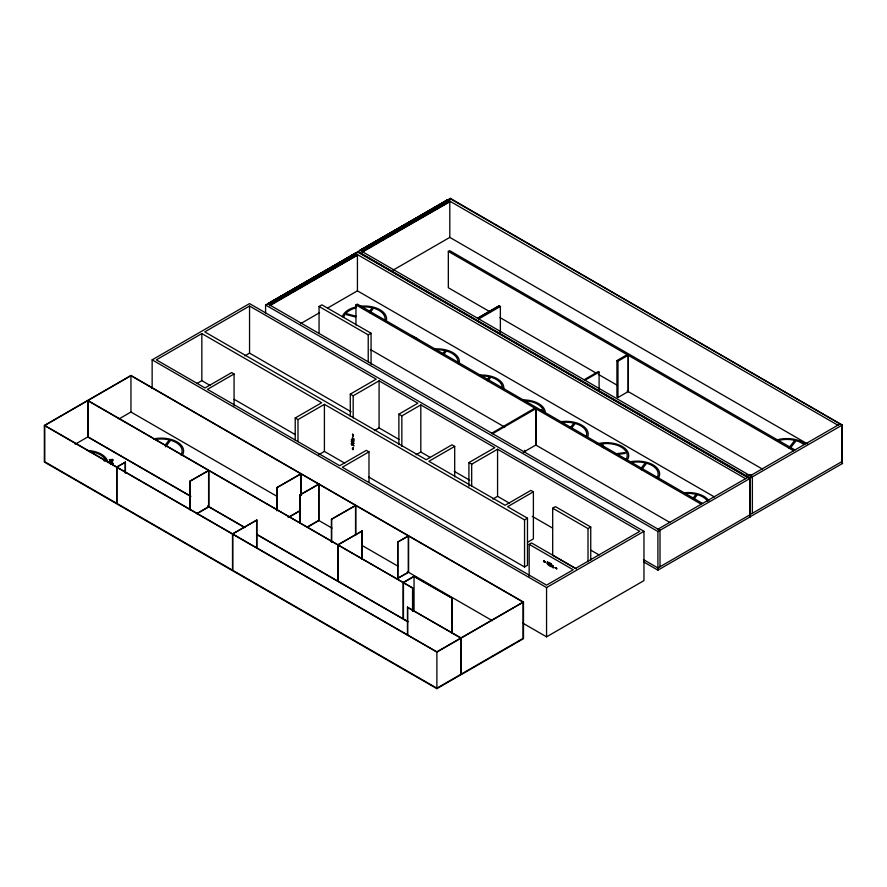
<?xml version="1.0" encoding="UTF-8"?>
<svg xmlns="http://www.w3.org/2000/svg" width="887" height="887" viewBox="0 0 887 887"><rect width="100%" height="100%" fill="white"/><g stroke="black" fill="none" stroke-linecap="round" stroke-linejoin="round"><path stroke-width="1.33" d="M535.914 445.097L535.914 408.785M628.295 391.644L628.295 355.332M164.882 445.507L168.752 440.595L170.104 440.95L165.448 446.837M369.38 311.426L371.697 308.476L373.05 308.831L369.957 312.767M442.214 354.268L444.542 351.33L445.884 351.684L443.567 354.623M486.619 380.445L488.948 377.496L490.3 377.851L487.972 380.8M570.241 427.734L573.346 423.809L574.687 424.163L571.594 428.088M640.891 468.502L644.76 463.591L646.113 463.945L641.456 469.833M693.213 497.951L695.53 495.001L696.883 495.367L693.789 499.292M788.831 447.902L794.253 441.027L795.606 441.382L790.184 448.257M749.958 516.999L749.748 478.426L749.748 514.926L749.748 478.603L357.949 251.797L269.781 305.006L269.781 305.738L357.428 255.134L269.781 305.006L357.428 254.403L357.428 290.847L714.412 496.942M269.781 305.195L355.332 253.383L745.557 478.67M362.151 251.742L447.702 199.741L449.798 201.682L362.151 252.285L362.151 251.553L449.798 200.95L449.798 237.394L807.979 444.187M152.143 388.595L152.143 359.845L249.546 303.609L643.962 531.324L643.962 580.619L546.558 636.844L522.587 623.007M295.216 440.152L295.216 417.988L321.637 402.742L201.837 333.579L156.334 359.845L205.03 387.952L231.651 372.584L234.068 373.97L234.068 405.825M350.298 416.269L350.298 394.105L376.199 379.159L249.546 306.037L204.775 331.882L426.181 459.71L451.971 444.819L454.698 446.394L454.698 476.862M44.35 425.472L130.954 375.467L523.485 602.096L523.485 638.651L436.881 688.656L44.35 462.027L44.35 425.472L436.881 652.089L523.485 602.096M44.771 425.472L116.696 466.994L116.696 503.306L44.771 461.783L44.771 425.472L87.758 400.647L208.611 470.42L208.611 506.743L196.814 513.551M190.783 496.21L87.968 436.847L87.968 400.525L130.954 375.711L300.837 473.802L300.837 495.323M447.702 199.741L357.96 251.553L750.28 478.06L842.129 425.15L842.129 461.473L842.129 424.973L842.34 463.546M265.579 313.1L265.579 305.006L355.332 253.194M750.28 475.754L840.033 423.942L450.33 198.344L360.055 250.345L447.702 199.93L837.927 425.217L840.033 424.008L842.129 425.15M355.332 253.915L357.949 251.797M75.195 444.221L88.245 436.681M119.013 418.919L130.954 412.034L276.955 496.321M319.065 333.468L319.065 306.481L321.892 304.84L371.065 333.235L371.065 364.28M392.952 270.213L449.798 237.394M197.047 383.439L201.837 380.667L210.219 385.512M244.834 355.853L249.546 353.126L351.108 411.768M300.571 323.666L319.52 312.723M327.813 307.933L357.428 290.847M234.068 373.97L207.436 389.349L339.699 465.708L366.331 450.341L368.981 451.86L368.981 482.34M490.334 312.002L448.334 287.743L448.334 251.431L449.687 250.644L794.952 449.975M355.953 325.063L355.953 304.884L357.317 304.097L702.571 503.428M116.696 466.994L125.411 462.194L125.411 472.959M116.896 467.116L232.516 533.863L232.516 570.186L116.896 503.428L116.896 467.116L125.411 462.194M319.065 306.481L368.227 334.865L371.065 333.235M189.74 509.57L189.74 481.319L208.611 470.42M189.74 481.319L208.822 470.542L412.765 588.048L412.765 610.921M295.216 417.988L297.988 419.595L324.409 404.339L524.55 519.893L527.477 518.196L527.477 565.285L524.55 566.981L368.748 477.04M477.55 318.3L499.193 305.793L500.368 306.47L500.368 332.669M478.714 318.976L500.368 306.47M350.298 394.105L353.181 395.779L379.082 380.822L417.855 403.208L398.884 414.162L398.884 444.642M197.025 513.673L208.822 506.865L244.779 527.621M318.666 454.754L324.409 451.439L344.788 463.202M374.369 430.638L379.082 427.911L399.061 439.453M276.733 510.59L276.733 487.717L300.837 473.802M276.733 487.717L301.048 473.913L318.699 484.102L318.699 520.425L306.902 527.233M398.884 414.162L401.844 415.881L420.815 404.915L494.824 447.647L468.924 462.593L468.924 486.143M368.981 451.86L342.349 467.238L546.558 585.143L573.19 569.764L529.162 544.341L529.162 576.195M232.516 533.863L256.842 520.059L256.842 548.31M299.828 523.252L299.828 495.001L318.699 484.102M407.455 635.502L407.455 607.251L460.785 638.052L460.785 674.364L436.881 688.168L232.727 570.297L232.727 533.985L256.842 520.059M299.828 495.001L318.91 484.224L355.543 505.379L355.543 534.972M288.208 517.409L299.695 510.779M288.419 517.531L299.906 510.901M416.07 454.754L420.815 452.015L430.361 457.526M307.113 527.355L318.91 520.547L332.004 528.109M454.698 446.394L428.909 461.284L505.113 505.28L530.903 490.389L533.386 491.819L533.386 538.919L527.521 542.301M331.428 542.168L331.428 519.305L355.543 505.379M331.428 519.305L355.754 505.501L523.064 602.096L523.064 638.407L460.996 674.242L460.996 637.93L523.064 602.096M534.772 408.12L491.686 433.244L492.518 433.732L535.826 408.73L535.826 445.041L523.241 452.315M616.931 360.577L617.973 361.175L628.207 355.277L628.207 391.599L617.973 397.498L616.931 396.899L616.931 360.577L627.153 354.667M584.056 379.791L598.259 371.586L599.102 372.074L599.102 389.559M584.899 380.279L599.102 372.074M468.924 462.593L471.684 464.189L497.574 449.232L639.771 531.324L575.608 568.379L531.568 542.955L529.162 544.341M87.968 400.525L337.836 544.795L362.162 530.991L362.162 559.242M452.104 633.152L452.104 598.171L414.041 576.195L403.13 582.493L403.13 618.804L338.047 581.229L338.047 544.917L362.162 530.991M397.675 542.057L408.375 535.881L408.375 572.204L397.675 578.368L397.675 542.057L408.552 535.981L408.552 572.303L397.675 578.368M492.862 499.048L497.574 496.332L509.526 503.228M533.386 491.819L507.597 506.71L527.477 518.196M452.104 598.171L414.041 576.561L403.452 582.67L403.452 618.993L408.109 621.676M576.24 568.889L552.69 555.284L552.69 508.196L555.417 506.621L590.742 527.011L590.742 560.262M407.455 607.251L460.996 637.93M552.69 508.196L588.014 528.585L590.742 527.011M152.143 359.845L546.558 587.56L643.962 531.324M232.727 533.985L436.881 651.845L460.785 638.052M747.652 477.461L657.91 529.206L660.006 530.426M265.579 305.006L657.91 531.513L749.748 478.603M750.28 514.493L842.34 461.351M749.958 514.804L657.91 567.946L643.507 559.642M842.65 463.369L750.28 516.689L750.28 478.06M643.507 561.837L657.91 570.141L750.269 516.822M355.332 253.383L267.674 303.986L357.638 252.041L749.748 478.426M362.073 251.509L449.72 201.083M269.692 304.962L357.339 254.536M477.494 318.267L499.17 305.782M421.347 215.452L360.055 250.345L752.376 476.973L752.376 513.285M423.742 214.089L447.702 200.451M327.78 269.581L267.674 303.797L660.006 530.304L660.006 566.738M330.175 268.218L338.557 263.45M340.952 262.086L343.347 260.723M345.742 259.359L349.334 257.308M351.729 255.944L354.135 254.58M362.151 251.553L449.798 201.659M110.443 463.469L113.336 463.413L110.387 463.879M538.897 410.116L541.458 409.772L541.802 410.603M615.955 453.789L624.903 452.57L625.246 453.401L616.299 454.621M356.175 316.249L347.094 313.854L346.473 314.641L355.554 317.025M450.008 198.599L842.129 424.973M448.334 251.431L793.588 450.762M499.935 317.546L595.953 372.972M598.348 374.358L617.552 385.446M627.153 390.99L762.443 469.101M355.953 304.884L701.207 504.215M370.356 349.511L504.77 427.124M535.826 445.041L670.062 522.554M524.55 450.341L525.592 450.951M454.244 471.307L469.755 480.266M532.222 516.334L552.546 528.064M590.775 550.14L599.146 554.963M234.179 399.338L295.282 434.619M361.741 545.272L397.82 566.106M407.399 571.638L492.363 620.689M338.047 544.917L412.765 588.048M207.525 505.867L244.59 527.266M256.543 534.174L337.836 581.107L337.836 544.795M190.661 496.376L87.758 436.969L87.758 400.647M256.753 534.539L407.765 621.72M604.147 448.013L602.716 444.509L601.264 444.709L602.229 447.037M104.067 460.331L104.411 461.162M657.91 531.513L657.91 570.141M617.973 361.175L617.973 397.498M588.014 528.585L588.014 561.837M546.558 587.56L546.558 636.844M524.55 519.893L524.55 566.981M497.574 449.232L497.574 496.332M471.684 464.189L471.684 486.353M451.793 598.359L451.793 633.329M450.33 198.344L450.008 199.131L450.008 198.533M436.881 651.845L436.881 688.656M420.815 404.915L420.815 452.015M414.041 576.561L414.041 611.531M412.555 588.17L412.555 611.043M407.665 607.14L407.665 635.38M401.844 415.881L401.844 446.349M397.853 542.157L397.853 578.479M379.082 380.822L379.082 427.911M368.227 334.865L368.227 361.863M361.951 530.87L361.951 559.12M355.754 505.501L355.754 535.094M353.181 395.779L353.181 417.932M331.638 519.427L331.638 542.29M324.409 404.339L324.409 451.439M318.91 484.224L318.91 520.547M301.048 473.913L301.048 495.445M300.039 495.123L300.039 523.374M297.988 419.595L297.988 441.759M276.932 487.839L276.932 510.712M256.631 519.937L256.631 548.188M249.546 306.037L249.546 353.126M208.822 470.542L208.822 506.865M201.837 333.579L201.837 380.667M189.951 481.441L189.951 509.692M130.954 375.467L130.954 412.034M125.2 462.072L125.2 472.838M153.584 438.954A22.242 12.839 0 0 1 176.968 441.826A22.242 12.839 0 0 1 182.334 455.264M155.38 439.508A20.756 11.986 0 0 1 176.402 442.713A20.756 11.986 0 0 1 180.937 454.987M88.944 451.461A20.756 11.986 0 0 1 105.83 460.53M87.436 450.485A22.242 12.839 0 0 1 107.826 462.548M776.435 440.074A22.242 12.839 0 0 1 804.986 443.955M779.606 440.185A20.756 11.986 0 0 1 803.777 444.454M749.105 475.62A20.756 11.986 0 0 1 751.81 475.765M746.821 474.789A22.242 12.839 0 0 1 751.466 474.867M411.612 335.94A22.242 12.839 0 0 1 418.786 340.054M683.722 492.806A22.242 12.839 0 0 1 708.99 500.889M630.69 461.728A22.242 12.839 0 0 1 653.375 465.054A22.242 12.839 0 0 1 658.342 478.259M561.538 421.613A22.242 12.839 0 0 1 587.904 436.315M479.435 375.101A22.242 12.839 0 0 1 503.738 388.894M435.029 348.924A22.242 12.839 0 0 1 459.089 363.825M342.382 316.748A22.242 12.839 0 0 1 356.53 306.835M359.889 306.281A22.242 12.839 0 0 1 386.255 320.983M523.674 399.893A22.242 12.839 0 0 1 545.25 413.109M596.951 443.91A22.242 12.839 0 0 1 620.955 445.784A22.242 12.839 0 0 1 627.763 459.211M686.161 493.46A20.756 11.986 0 0 1 707.593 501.188M631.389 462.504A20.756 11.986 0 0 1 652.411 465.708A20.756 11.986 0 0 1 656.945 477.982M561.294 422.511A20.756 11.986 0 0 1 586.44 436.171M480.931 375.9A20.756 11.986 0 0 1 502.23 386.732M435.162 349.777A20.756 11.986 0 0 1 457.847 362.65M343.846 316.881A20.756 11.986 0 0 1 355.798 307.933M362.328 306.935A20.756 11.986 0 0 1 384.792 320.839M523.629 400.747A20.756 11.986 0 0 1 543.742 412.034M599.091 444.32A20.756 11.986 0 0 1 620.601 446.749A20.756 11.986 0 0 1 626.344 458.967M109.844 461.517C112.616 462.626 112.826 460.852 109.877 461.473M112.494 462.848L110.066 462.482L112.494 462.848M109.711 460.885L112.704 460.752L109.822 460.796M109.423 459.677L109.733 460.397L112.926 459.976C112.671 461.229 113.747 457.847 110.698 460.142L109.722 459.754L110.576 459.499L109.423 459.677M352.361 438.001C351.307 439.974 355.898 441.593 352.571 439.63L352.549 439.065L353.98 439.897L352.549 438.245L353.98 438.821L352.361 438.001M549.896 563.81L549.142 565.307C551.304 566.738 547.035 564.964 549.663 563.777L548.942 562.469L549.896 563.81M351.374 441.316C352.538 445.141 355.831 442.613 351.374 441.316M351.374 443.644L351.474 444.764L352.161 445.174L351.574 443.899L353.78 445.839C354.501 446.627 353.636 444.043 351.374 443.644M550.273 563.3C548.876 569.465 554.364 565.318 550.273 563.3M547.534 561.593L546.902 563.467L547.645 563.888C548.133 566.804 547.878 560.451 547.645 563.666L547.534 561.593M352.915 442.336L353.78 443.522L352.915 442.336M352.516 442.447L351.574 441.571L352.516 442.447M353.348 449.044L352.882 449.498C351.418 446.571 353.259 451.383 353.348 449.044M352.882 434.32C351.296 433.555 354.878 436.349 352.882 434.32M544.285 560.673C542.001 560.562 545.66 563.544 543.664 561.116L544.285 560.673M556.703 568.645C556.57 570.408 555.961 565.928 556.703 568.645M110.953 461.528L110.243 461.994L110.953 461.528M552.9 565.851C550.86 563.755 552.124 569.543 551.947 565.529L552.656 567.569L553.133 566.205L553.355 567.979L552.9 565.851M353.093 435.561L353.093 436.36L353.093 435.561M353.303 440.617L352.15 440.185L353.104 441.56C348.624 436.426 354.035 444.343 353.303 441.105L353.98 441.493L353.303 440.617M353.093 447.691L353.093 448.489L353.093 447.691M551.093 563.888L550.494 563.533L551.093 566.438L551.093 563.888M545.328 562.07L544.64 561.671L545.328 562.07M555.728 568.079L555.04 567.68L555.728 568.079"/></g></svg>
